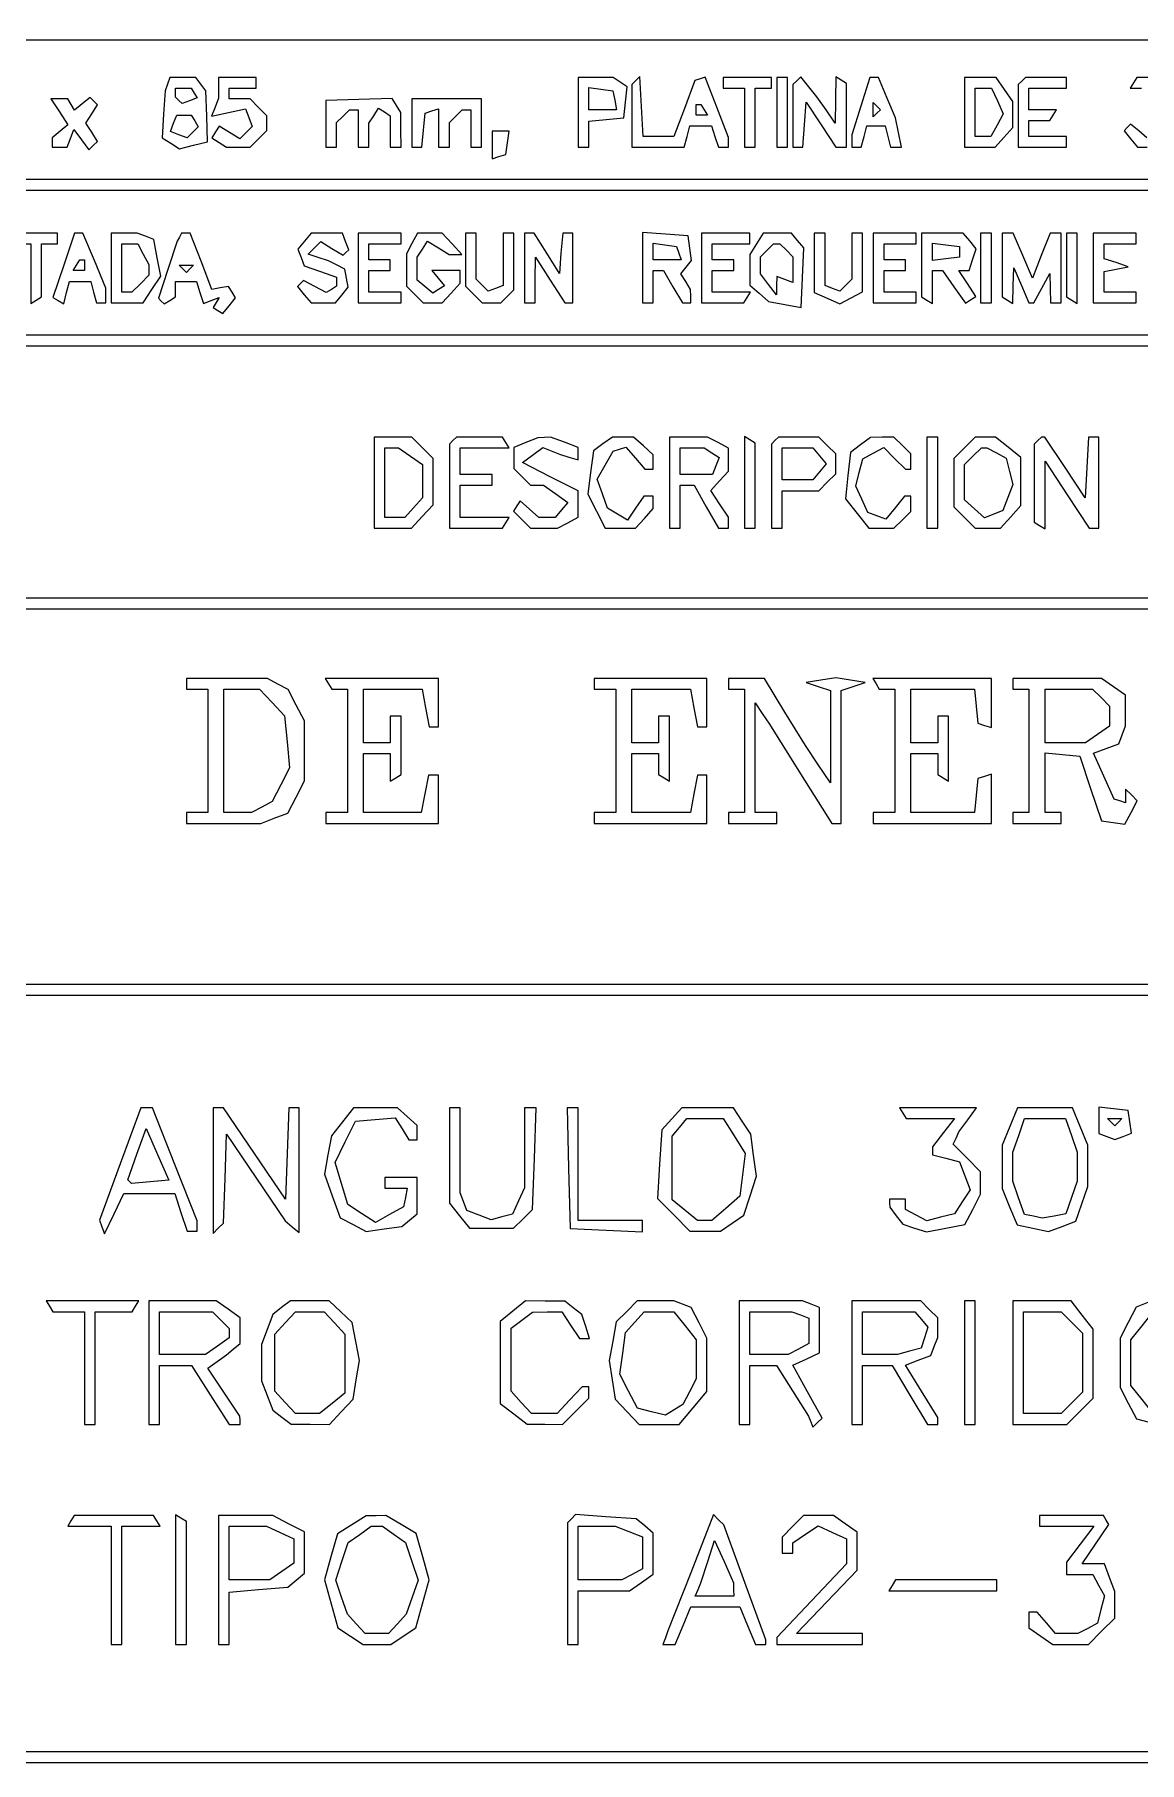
# Paper-space layout 'AN-03-DGE-012' of a CAD drawing. Header units: metres, sheet in millimetres. Extents: x 12 to 193, y 4 to 291.
# Drawn here: x 102.67 to 128.22, y 24.71 to 64.67 of the extents above; entities that cross this region are included whole.
import ezdxf

# ---------------------------------------------------------------- set-up
doc = ezdxf.new("R2010")
doc.units = ezdxf.units.M
doc.layers.add('DGE_CONTORNOS', color=7, linetype='Continuous', lineweight=0)
doc.layers.add('DGE_DATOS', color=7, linetype='Continuous', lineweight=0)

# ---------------------------------------------------------------- blocks, each defined once
blk = doc.blocks.new('LP_REF_DGE_MT_012')
at = {"layer": 'DGE_CONTORNOS'}
for points in [[(28.998, 147.435), (28.998, 24.711), (110.963, 24.711), (192.928, 24.711), (192.928, 147.435), (192.928, 270.159), (110.963, 270.159), (28.998, 270.159)], [(180.27, 62.93), (180.27, 61.317), (120.704, 61.317), (61.139, 61.317), (61.139, 62.93), (61.139, 64.544), (120.704, 64.544), (180.27, 64.544)], [(105.749, 63.52), (105.694, 63.365), (105.66, 62.824), (105.627, 62.282), (105.825, 62.154), (106.023, 62.025), (106.349, 62.107), (106.676, 62.189), (106.657, 62.777), (106.638, 63.365), (106.521, 63.52), (106.403, 63.675), (106.104, 63.675), (105.805, 63.675)], [(106.93, 63.437), (106.93, 63.199), (106.849, 62.989), (106.768, 62.778), (107.159, 62.864), (107.551, 62.95), (107.629, 62.746), (107.707, 62.541), (107.564, 62.398), (107.42, 62.254), (107.181, 62.404), (106.941, 62.553), (106.858, 62.418), (106.774, 62.282), (106.945, 62.174), (107.116, 62.066), (107.386, 62.064), (107.657, 62.062), (107.852, 62.257), (108.047, 62.452), (108.047, 62.62), (108.047, 62.789), (107.852, 62.984), (107.657, 63.179), (107.417, 63.179), (107.178, 63.179), (107.178, 63.303), (107.178, 63.427), (107.488, 63.427), (107.798, 63.427), (107.798, 63.551), (107.798, 63.675), (107.364, 63.675), (106.93, 63.675)], [(115.244, 62.868), (115.244, 62.062), (115.368, 62.062), (115.492, 62.062), (115.492, 62.364), (115.492, 62.667), (115.896, 62.705), (116.299, 62.744), (116.34, 63.103), (116.381, 63.462), (116.216, 63.567), (116.051, 63.671), (115.648, 63.673), (115.244, 63.675)], [(116.578, 63.604), (116.485, 63.509), (116.485, 62.786), (116.485, 62.062), (117.091, 62.062), (117.697, 62.062), (117.762, 62.31), (117.827, 62.558), (118.078, 62.558), (118.33, 62.558), (118.409, 62.31), (118.487, 62.062), (118.603, 62.062), (118.719, 62.062), (118.719, 62.175), (118.719, 62.288), (118.452, 62.985), (118.185, 63.683), (118.064, 63.643), (117.943, 63.602), (117.702, 62.956), (117.461, 62.31), (117.103, 62.31), (116.746, 62.31), (116.709, 63.004), (116.671, 63.698)], [(118.595, 63.551), (118.595, 63.427), (118.843, 63.427), (119.091, 63.427), (119.091, 62.744), (119.091, 62.062), (119.215, 62.062), (119.339, 62.062), (119.339, 62.744), (119.339, 63.427), (119.526, 63.427), (119.712, 63.427), (119.712, 63.551), (119.712, 63.675), (119.153, 63.675), (118.595, 63.675)], [(119.836, 62.868), (119.836, 62.062), (119.96, 62.062), (120.084, 62.062), (120.084, 62.868), (120.084, 63.675), (119.96, 63.675), (119.836, 63.675)], [(120.299, 63.601), (120.208, 63.509), (120.208, 62.786), (120.208, 62.062), (120.325, 62.062), (120.442, 62.062), (120.48, 62.582), (120.518, 63.102), (120.861, 62.582), (121.204, 62.062), (121.327, 62.062), (121.449, 62.062), (121.449, 62.799), (121.449, 63.536), (121.325, 63.613), (121.201, 63.69), (121.194, 63.155), (121.188, 62.62), (120.977, 62.924), (120.766, 63.227), (120.578, 63.46), (120.391, 63.692)], [(121.782, 63.013), (121.573, 62.35), (121.573, 62.206), (121.573, 62.062), (121.683, 62.062), (121.792, 62.062), (121.857, 62.31), (121.922, 62.558), (122.132, 62.558), (122.341, 62.558), (122.406, 62.31), (122.471, 62.062), (122.596, 62.062), (122.721, 62.062), (122.651, 62.403), (122.582, 62.744), (122.386, 63.21), (122.19, 63.675), (122.09, 63.675), (121.991, 63.675)], [(124.179, 62.868), (124.179, 62.062), (124.532, 62.062), (124.885, 62.062), (125.091, 62.289), (125.296, 62.516), (125.296, 62.82), (125.296, 63.123), (125.103, 63.399), (124.91, 63.675), (124.544, 63.675), (124.179, 63.675)], [(125.503, 63.592), (125.42, 63.509), (125.42, 62.786), (125.42, 62.062), (125.978, 62.062), (126.537, 62.062), (126.537, 62.186), (126.537, 62.31), (126.103, 62.31), (125.668, 62.31), (125.668, 62.496), (125.668, 62.682), (125.909, 62.682), (126.15, 62.682), (126.227, 62.806), (126.303, 62.93), (125.986, 62.93), (125.668, 62.93), (125.668, 63.179), (125.668, 63.427), (126.103, 63.427), (126.537, 63.427), (126.537, 63.551), (126.537, 63.675), (126.061, 63.675), (125.586, 63.675)], [(103.25, 62.88), (103.446, 62.581), (103.264, 62.43), (103.083, 62.28), (103.083, 62.171), (103.083, 62.062), (103.256, 62.062), (103.429, 62.062), (103.507, 62.267), (103.586, 62.472), (103.759, 62.236), (103.931, 62), (104.03, 62.099), (104.129, 62.198), (103.996, 62.408), (103.863, 62.619), (103.996, 62.831), (104.128, 63.043), (104.043, 63.129), (103.958, 63.214), (103.779, 63.066), (103.601, 62.918), (103.521, 63.048), (103.441, 63.179), (103.247, 63.179), (103.054, 63.179)], [(106.363, 63.316), (106.432, 63.205), (106.259, 63.138), (106.085, 63.072), (106.011, 63.146), (105.937, 63.22), (105.937, 63.323), (105.937, 63.427), (106.116, 63.427), (106.295, 63.427)], [(109.412, 62.602), (109.412, 62.062), (109.536, 62.062), (109.66, 62.062), (109.66, 62.347), (109.66, 62.633), (109.809, 62.782), (109.958, 62.93), (110.057, 62.93), (110.156, 62.93), (110.156, 62.496), (110.156, 62.062), (110.28, 62.062), (110.404, 62.062), (110.406, 62.341), (110.408, 62.62), (110.517, 62.791), (110.625, 62.962), (110.763, 62.877), (110.901, 62.792), (110.901, 62.427), (110.901, 62.062), (111.025, 62.062), (111.149, 62.062), (111.147, 62.465), (111.145, 62.868), (111.044, 63.028), (110.943, 63.187), (110.177, 63.164), (109.412, 63.141)], [(111.397, 62.62), (111.397, 62.062), (111.513, 62.062), (111.63, 62.062), (111.669, 62.456), (111.708, 62.849), (111.863, 62.9), (112.018, 62.951), (112.018, 62.506), (112.018, 62.062), (112.142, 62.062), (112.266, 62.062), (112.266, 62.347), (112.266, 62.633), (112.415, 62.782), (112.564, 62.93), (112.663, 62.93), (112.762, 62.93), (112.762, 62.496), (112.762, 62.062), (112.886, 62.062), (113.011, 62.062), (113.011, 62.62), (113.011, 63.179), (112.204, 63.179), (111.397, 63.179)], [(116.09, 63.148), (116.131, 62.93), (115.812, 62.93), (115.492, 62.93), (115.492, 63.187), (115.492, 63.444), (115.77, 63.404), (116.048, 63.365)], [(124.939, 63.132), (125.073, 62.838), (124.932, 62.574), (124.791, 62.31), (124.609, 62.31), (124.427, 62.31), (124.427, 62.868), (124.427, 63.427), (124.616, 63.427), (124.805, 63.427)], [(106.378, 62.671), (106.461, 62.537), (106.332, 62.407), (106.202, 62.277), (106.01, 62.351), (105.817, 62.425), (105.89, 62.615), (105.964, 62.806), (106.129, 62.806), (106.295, 62.806)], [(118.16, 62.93), (118.237, 62.806), (118.106, 62.806), (117.974, 62.806), (117.974, 62.93), (117.974, 63.054), (118.029, 63.054), (118.084, 63.054)], [(122.152, 62.848), (122.069, 62.765), (122.069, 62.93), (122.069, 63.096), (122.152, 63.013), (122.235, 62.93)], [(113.259, 62.113), (113.259, 61.793), (113.414, 61.844), (113.569, 61.895), (113.609, 62.165), (113.648, 62.434), (113.453, 62.434), (113.259, 62.434)], [(180.27, 59.394), (180.27, 57.719), (120.704, 57.719), (61.139, 57.719), (61.139, 59.394), (61.139, 61.069), (120.704, 61.069), (180.27, 61.069)], [(102.09, 59.952), (102.09, 59.828), (102.338, 59.828), (102.586, 59.828), (102.586, 59.138), (102.586, 58.449), (102.711, 58.525), (102.835, 58.602), (102.835, 59.215), (102.835, 59.828), (103.021, 59.828), (103.207, 59.828), (103.207, 59.952), (103.207, 60.076), (102.649, 60.076), (102.09, 60.076)], [(103.351, 59.334), (103.1, 58.591), (103.224, 58.515), (103.348, 58.438), (103.416, 58.699), (103.484, 58.96), (103.729, 58.96), (103.975, 58.96), (104.04, 58.711), (104.105, 58.463), (104.214, 58.463), (104.324, 58.463), (104.324, 58.633), (104.324, 58.802), (104.059, 59.439), (103.794, 60.076), (103.698, 60.076), (103.602, 60.076)], [(104.448, 59.27), (104.448, 58.463), (104.817, 58.463), (105.187, 58.463), (105.39, 58.773), (105.593, 59.083), (105.513, 59.505), (105.434, 59.928), (105.241, 60.002), (105.048, 60.076), (104.748, 60.076), (104.448, 60.076)], [(106.023, 59.983), (105.97, 59.89), (105.755, 59.231), (105.539, 58.571), (105.606, 58.505), (105.672, 58.438), (105.805, 58.52), (105.937, 58.602), (105.937, 58.781), (105.937, 58.96), (106.177, 58.96), (106.417, 58.96), (106.498, 58.702), (106.58, 58.445), (106.761, 58.515), (106.943, 58.584), (106.872, 58.47), (106.802, 58.356), (106.914, 58.287), (107.026, 58.218), (107.175, 58.397), (107.323, 58.576), (107.241, 58.709), (107.159, 58.842), (106.968, 58.808), (106.776, 58.773), (106.526, 59.425), (106.276, 60.076), (106.176, 60.076), (106.076, 60.076)], [(108.917, 59.892), (108.763, 59.707), (108.838, 59.514), (108.912, 59.32), (109.286, 59.19), (109.66, 59.059), (109.66, 58.955), (109.66, 58.85), (109.538, 58.775), (109.417, 58.7), (109.155, 58.84), (108.894, 58.98), (108.825, 58.911), (108.756, 58.841), (108.913, 58.652), (109.07, 58.463), (109.35, 58.463), (109.63, 58.463), (109.779, 58.643), (109.929, 58.824), (109.887, 59.033), (109.846, 59.243), (109.66, 59.341), (109.474, 59.438), (109.236, 59.513), (108.998, 59.588), (109.146, 59.736), (109.294, 59.884), (109.551, 59.723), (109.808, 59.563), (109.873, 59.628), (109.939, 59.693), (109.865, 59.885), (109.792, 60.076), (109.431, 60.076), (109.07, 60.076)], [(110.156, 59.27), (110.156, 58.463), (110.653, 58.463), (111.149, 58.463), (111.149, 58.587), (111.149, 58.711), (110.777, 58.711), (110.404, 58.711), (110.404, 58.96), (110.404, 59.208), (110.653, 59.208), (110.901, 59.208), (110.901, 59.332), (110.901, 59.456), (110.653, 59.456), (110.404, 59.456), (110.404, 59.642), (110.404, 59.828), (110.777, 59.828), (111.149, 59.828), (111.149, 59.952), (111.149, 60.076), (110.653, 60.076), (110.156, 60.076)], [(111.402, 59.836), (111.273, 59.596), (111.273, 59.225), (111.273, 58.853), (111.468, 58.658), (111.663, 58.463), (111.883, 58.463), (112.103, 58.463), (112.309, 58.69), (112.514, 58.917), (112.514, 59.062), (112.514, 59.208), (112.189, 59.208), (111.863, 59.208), (112.009, 59.033), (112.154, 58.858), (112.018, 58.774), (111.883, 58.69), (111.702, 58.84), (111.521, 58.99), (111.523, 59.254), (111.525, 59.518), (111.644, 59.704), (111.762, 59.89), (112.012, 59.735), (112.263, 59.58), (112.408, 59.58), (112.553, 59.58), (112.328, 59.828), (112.103, 60.076), (111.817, 60.076), (111.53, 60.076)], [(112.638, 59.465), (112.638, 58.853), (112.833, 58.658), (113.028, 58.463), (113.243, 58.463), (113.457, 58.463), (113.606, 58.612), (113.755, 58.761), (113.755, 59.419), (113.755, 60.076), (113.631, 60.076), (113.507, 60.076), (113.507, 59.469), (113.507, 58.862), (113.336, 58.796), (113.165, 58.731), (113.026, 58.87), (112.886, 59.009), (112.886, 59.543), (112.886, 60.076), (112.762, 60.076), (112.638, 60.076)], [(114.003, 59.27), (114.003, 58.463), (114.127, 58.463), (114.251, 58.463), (114.253, 58.991), (114.255, 59.518), (114.595, 58.991), (114.934, 58.465), (115.027, 58.464), (115.12, 58.463), (115.12, 59.27), (115.12, 60.076), (115.004, 60.076), (114.887, 60.076), (114.848, 59.611), (114.81, 59.146), (114.521, 59.611), (114.231, 60.076), (114.117, 60.076), (114.003, 60.076)], [(116.733, 59.277), (116.733, 58.463), (116.857, 58.463), (116.982, 58.463), (116.982, 58.835), (116.982, 59.208), (117.099, 59.208), (117.216, 59.208), (117.436, 58.835), (117.656, 58.463), (117.753, 58.463), (117.85, 58.463), (117.848, 58.618), (117.846, 58.773), (117.731, 58.955), (117.616, 59.137), (117.743, 59.29), (117.869, 59.442), (117.829, 59.728), (117.788, 60.014), (117.261, 60.052), (116.733, 60.091)], [(118.098, 59.27), (118.098, 58.463), (118.587, 58.463), (119.077, 58.463), (119.153, 58.587), (119.23, 58.711), (118.788, 58.711), (118.347, 58.711), (118.347, 58.96), (118.347, 59.208), (118.595, 59.208), (118.843, 59.208), (118.843, 59.332), (118.843, 59.456), (118.595, 59.456), (118.347, 59.456), (118.347, 59.642), (118.347, 59.828), (118.781, 59.828), (119.215, 59.828), (119.215, 59.952), (119.215, 60.076), (118.657, 60.076), (118.098, 60.076)], [(119.369, 59.83), (119.215, 59.583), (119.215, 59.229), (119.215, 58.874), (119.432, 58.686), (119.65, 58.497), (120.027, 58.427), (120.404, 58.356), (120.432, 59.045), (120.461, 59.735), (120.319, 59.905), (120.178, 60.076), (119.85, 60.076), (119.523, 60.076)], [(120.704, 59.391), (120.704, 58.706), (120.999, 58.572), (121.293, 58.438), (121.557, 58.579), (121.821, 58.72), (121.821, 59.398), (121.821, 60.076), (121.697, 60.076), (121.573, 60.076), (121.573, 59.543), (121.573, 59.009), (121.434, 58.87), (121.295, 58.731), (121.124, 58.796), (120.953, 58.862), (120.953, 59.469), (120.953, 60.076), (120.829, 60.076), (120.704, 60.076)], [(122.069, 59.27), (122.069, 58.463), (122.566, 58.463), (123.062, 58.463), (123.062, 58.587), (123.062, 58.711), (122.69, 58.711), (122.318, 58.711), (122.318, 58.96), (122.318, 59.208), (122.566, 59.208), (122.814, 59.208), (122.814, 59.332), (122.814, 59.456), (122.566, 59.456), (122.318, 59.456), (122.318, 59.642), (122.318, 59.828), (122.69, 59.828), (123.062, 59.828), (123.062, 59.952), (123.062, 60.076), (122.566, 60.076), (122.069, 60.076)], [(123.186, 59.339), (123.186, 58.602), (123.31, 58.525), (123.435, 58.449), (123.435, 58.828), (123.435, 59.208), (123.55, 59.208), (123.666, 59.208), (123.932, 58.834), (124.198, 58.46), (124.319, 58.535), (124.441, 58.61), (124.245, 58.909), (124.049, 59.208), (124.168, 59.208), (124.286, 59.208), (124.367, 59.462), (124.448, 59.716), (124.298, 59.896), (124.149, 60.076), (123.668, 60.076), (123.186, 60.076)], [(124.551, 59.27), (124.551, 58.463), (124.675, 58.463), (124.8, 58.463), (124.8, 59.27), (124.8, 60.076), (124.675, 60.076), (124.551, 60.076)], [(125.048, 59.339), (125.048, 58.602), (125.172, 58.525), (125.296, 58.449), (125.306, 58.859), (125.316, 59.27), (125.493, 58.867), (125.669, 58.463), (125.727, 58.463), (125.784, 58.463), (125.97, 58.804), (126.155, 59.146), (126.16, 58.804), (126.165, 58.463), (126.289, 58.463), (126.413, 58.463), (126.413, 59.27), (126.413, 60.076), (126.288, 60.076), (126.163, 60.076), (125.955, 59.557), (125.747, 59.038), (125.527, 59.557), (125.306, 60.076), (125.177, 60.076), (125.048, 60.076)], [(126.537, 59.339), (126.537, 58.602), (126.661, 58.525), (126.785, 58.449), (126.785, 59.262), (126.785, 60.076), (126.661, 60.076), (126.537, 60.076)], [(127.157, 59.27), (127.157, 58.463), (127.654, 58.463), (128.15, 58.463), (128.15, 58.587), (128.15, 58.711), (127.778, 58.711), (127.406, 58.711), (127.406, 58.951), (127.406, 59.19), (127.685, 59.245), (127.964, 59.3), (127.685, 59.393), (127.406, 59.485), (127.406, 59.657), (127.406, 59.828), (127.778, 59.828), (128.15, 59.828), (128.15, 59.952), (128.15, 60.076), (127.654, 60.076), (127.157, 60.076)], [(105.188, 59.588), (105.317, 59.348), (105.317, 59.225), (105.317, 59.101), (105.122, 58.906), (104.927, 58.711), (104.811, 58.711), (104.696, 58.711), (104.696, 59.27), (104.696, 59.828), (104.878, 59.828), (105.06, 59.828)], [(117.572, 59.611), (117.623, 59.456), (117.302, 59.456), (116.982, 59.456), (116.982, 59.651), (116.982, 59.845), (117.251, 59.806), (117.521, 59.766)], [(120.059, 59.679), (120.208, 59.53), (120.208, 59.232), (120.208, 58.933), (120.022, 59.004), (119.836, 59.076), (119.832, 58.863), (119.828, 58.649), (119.646, 58.89), (119.463, 59.131), (119.463, 59.331), (119.463, 59.53), (119.612, 59.679), (119.761, 59.828), (119.836, 59.828), (119.91, 59.828)], [(124.063, 59.642), (124.063, 59.518), (123.749, 59.479), (123.435, 59.439), (123.435, 59.642), (123.435, 59.845), (123.749, 59.805), (124.063, 59.766)], [(103.827, 59.332), (103.827, 59.208), (103.696, 59.208), (103.565, 59.208), (103.641, 59.332), (103.718, 59.456), (103.773, 59.456), (103.827, 59.456)], [(106.268, 59.249), (106.185, 59.166), (106.103, 59.249), (106.02, 59.332), (106.185, 59.332), (106.351, 59.332)], [(180.27, 54.554), (180.27, 51.638), (120.704, 51.638), (61.139, 51.638), (61.139, 54.554), (61.139, 57.471), (120.704, 57.471), (180.27, 57.471)], [(110.529, 54.306), (110.529, 53.251), (110.958, 53.251), (111.388, 53.251), (111.641, 53.523), (111.894, 53.795), (111.894, 54.33), (111.894, 54.865), (111.645, 55.113), (111.397, 55.361), (110.963, 55.361), (110.529, 55.361)], [(112.349, 55.278), (112.266, 55.196), (112.266, 54.224), (112.266, 53.251), (112.879, 53.251), (113.492, 53.251), (113.569, 53.376), (113.646, 53.5), (113.08, 53.5), (112.514, 53.5), (112.514, 53.872), (112.514, 54.244), (112.886, 54.244), (113.259, 54.244), (113.259, 54.368), (113.259, 54.492), (112.886, 54.492), (112.514, 54.492), (112.514, 54.803), (112.514, 55.113), (113.08, 55.113), (113.646, 55.113), (113.569, 55.237), (113.492, 55.361), (112.962, 55.361), (112.431, 55.361)], [(114.034, 55.233), (113.755, 55.121), (113.755, 54.878), (113.755, 54.634), (113.95, 54.439), (114.145, 54.244), (114.295, 54.244), (114.444, 54.244), (114.726, 54.047), (115.008, 53.85), (114.863, 53.675), (114.717, 53.5), (114.525, 53.5), (114.333, 53.5), (114.118, 53.694), (113.904, 53.888), (113.828, 53.766), (113.753, 53.644), (113.949, 53.448), (114.145, 53.251), (114.455, 53.251), (114.764, 53.251), (115.004, 53.38), (115.244, 53.508), (115.244, 53.812), (115.244, 54.116), (114.599, 54.443), (113.954, 54.77), (114.192, 54.944), (114.43, 55.118), (114.62, 55.039), (114.81, 54.961), (115.027, 54.898), (115.244, 54.836), (115.244, 54.977), (115.244, 55.119), (114.926, 55.24), (114.608, 55.361), (114.461, 55.353), (114.314, 55.345)], [(115.818, 55.202), (115.6, 55.042), (115.533, 54.539), (115.465, 54.036), (115.668, 53.644), (115.871, 53.251), (116.221, 53.251), (116.571, 53.251), (116.776, 53.478), (116.982, 53.705), (116.982, 53.851), (116.982, 53.996), (116.873, 53.996), (116.764, 53.996), (116.574, 53.717), (116.384, 53.438), (116.155, 53.575), (115.927, 53.712), (115.807, 54.048), (115.687, 54.385), (115.869, 54.708), (116.051, 55.031), (116.2, 55.08), (116.349, 55.13), (116.569, 54.873), (116.789, 54.616), (116.885, 54.616), (116.982, 54.616), (116.982, 54.783), (116.982, 54.95), (116.755, 55.156), (116.528, 55.361), (116.282, 55.361), (116.036, 55.361)], [(117.354, 54.306), (117.354, 53.251), (117.478, 53.251), (117.602, 53.251), (117.602, 53.748), (117.602, 54.244), (117.765, 54.244), (117.929, 54.244), (118.208, 53.748), (118.487, 53.251), (118.603, 53.251), (118.719, 53.251), (118.719, 53.38), (118.719, 53.508), (118.516, 53.817), (118.314, 54.126), (118.516, 54.35), (118.719, 54.574), (118.719, 54.839), (118.719, 55.104), (118.479, 55.233), (118.239, 55.361), (117.796, 55.361), (117.354, 55.361)], [(119.091, 54.314), (119.091, 53.251), (119.215, 53.251), (119.339, 53.251), (119.339, 54.237), (119.339, 55.222), (119.215, 55.299), (119.091, 55.376)], [(119.794, 55.278), (119.712, 55.196), (119.712, 54.224), (119.712, 53.251), (119.836, 53.251), (119.96, 53.251), (119.96, 53.686), (119.96, 54.12), (120.385, 54.12), (120.811, 54.12), (121.006, 54.315), (121.201, 54.51), (121.201, 54.741), (121.201, 54.971), (121.006, 55.166), (120.811, 55.361), (120.344, 55.361), (119.877, 55.361)], [(121.776, 55.178), (121.544, 55.002), (121.484, 54.468), (121.425, 53.934), (121.694, 53.593), (121.963, 53.251), (122.256, 53.251), (122.548, 53.251), (122.743, 53.446), (122.938, 53.641), (122.938, 53.819), (122.938, 53.996), (122.865, 53.996), (122.792, 53.996), (122.574, 53.727), (122.356, 53.458), (122.15, 53.538), (121.943, 53.617), (121.804, 53.921), (121.666, 54.226), (121.745, 54.542), (121.824, 54.857), (122.068, 54.988), (122.312, 55.119), (122.563, 54.867), (122.814, 54.616), (122.876, 54.616), (122.938, 54.616), (122.938, 54.794), (122.938, 54.971), (122.743, 55.166), (122.548, 55.361), (122.278, 55.357), (122.007, 55.353)], [(123.31, 54.306), (123.31, 53.251), (123.435, 53.251), (123.559, 53.251), (123.559, 54.306), (123.559, 55.361), (123.435, 55.361), (123.31, 55.361)], [(124.179, 55.113), (123.931, 54.865), (123.931, 54.306), (123.931, 53.748), (124.179, 53.5), (124.427, 53.251), (124.718, 53.251), (125.009, 53.251), (125.246, 53.513), (125.482, 53.774), (125.482, 54.33), (125.482, 54.887), (125.189, 55.124), (124.896, 55.361), (124.662, 55.361), (124.427, 55.361)], [(125.875, 55.278), (125.792, 55.196), (125.792, 54.293), (125.792, 53.39), (125.916, 53.314), (126.041, 53.237), (126.042, 54.02), (126.043, 54.803), (126.554, 54.027), (127.065, 53.251), (127.173, 53.251), (127.281, 53.251), (127.281, 54.306), (127.281, 55.361), (127.164, 55.361), (127.046, 55.361), (127.008, 54.657), (126.971, 53.952), (126.505, 54.657), (126.038, 55.361), (125.998, 55.361), (125.958, 55.361)], [(111.37, 54.92), (111.645, 54.726), (111.645, 54.34), (111.645, 53.954), (111.44, 53.727), (111.235, 53.5), (111.006, 53.5), (110.777, 53.5), (110.777, 54.306), (110.777, 55.113), (110.935, 55.113), (111.094, 55.113)], [(118.334, 54.999), (118.507, 54.89), (118.431, 54.691), (118.354, 54.492), (117.978, 54.492), (117.602, 54.492), (117.602, 54.803), (117.602, 55.113), (117.881, 55.111), (118.16, 55.109)], [(120.829, 54.927), (120.983, 54.741), (120.829, 54.554), (120.674, 54.368), (120.317, 54.368), (119.96, 54.368), (119.96, 54.741), (119.96, 55.113), (120.317, 55.113), (120.674, 55.113)], [(124.918, 54.992), (125.143, 54.871), (125.22, 54.566), (125.296, 54.261), (125.182, 53.96), (125.067, 53.658), (124.853, 53.576), (124.64, 53.494), (124.409, 53.702), (124.179, 53.91), (124.179, 54.317), (124.179, 54.723), (124.374, 54.918), (124.569, 55.113), (124.63, 55.113), (124.692, 55.113)], [(192.68, 47.047), (192.68, 42.704), (117.602, 42.704), (42.524, 42.704), (42.524, 47.047), (42.524, 51.39), (117.602, 51.39), (192.68, 51.39)], [(106.185, 49.653), (106.185, 49.529), (106.433, 49.529), (106.682, 49.529), (106.682, 48.102), (106.682, 46.675), (106.433, 46.675), (106.185, 46.675), (106.185, 46.551), (106.185, 46.427), (107.046, 46.427), (107.906, 46.427), (108.219, 46.545), (108.531, 46.664), (108.723, 47.036), (108.915, 47.407), (108.915, 48.102), (108.915, 48.797), (108.728, 49.159), (108.541, 49.521), (108.302, 49.649), (108.063, 49.777), (107.124, 49.777), (106.185, 49.777)], [(109.474, 49.653), (109.55, 49.529), (109.729, 49.529), (109.908, 49.529), (109.908, 48.102), (109.908, 46.675), (109.66, 46.675), (109.412, 46.675), (109.412, 46.551), (109.412, 46.427), (110.715, 46.427), (112.018, 46.427), (112.018, 46.985), (112.018, 47.543), (111.899, 47.543), (111.781, 47.543), (111.699, 47.109), (111.618, 46.675), (110.949, 46.675), (110.28, 46.675), (110.28, 47.357), (110.28, 48.04), (110.591, 48.04), (110.901, 48.04), (110.901, 47.722), (110.901, 47.405), (111.025, 47.481), (111.149, 47.558), (111.149, 48.233), (111.149, 48.908), (111.025, 48.908), (110.901, 48.908), (110.901, 48.598), (110.901, 48.288), (110.591, 48.288), (110.28, 48.288), (110.28, 48.908), (110.28, 49.529), (110.957, 49.529), (111.634, 49.529), (111.716, 49.095), (111.797, 48.66), (111.907, 48.66), (112.018, 48.66), (112.018, 49.219), (112.018, 49.777), (110.707, 49.777), (109.397, 49.777)], [(115.617, 49.653), (115.617, 49.529), (115.865, 49.529), (116.113, 49.529), (116.113, 48.102), (116.113, 46.675), (115.865, 46.675), (115.617, 46.675), (115.617, 46.551), (115.617, 46.427), (116.92, 46.427), (118.223, 46.427), (118.223, 46.985), (118.223, 47.543), (118.112, 47.543), (118.002, 47.543), (117.92, 47.109), (117.839, 46.675), (117.162, 46.675), (116.485, 46.675), (116.485, 47.357), (116.485, 48.04), (116.795, 48.04), (117.106, 48.04), (117.106, 47.799), (117.106, 47.558), (117.23, 47.481), (117.354, 47.405), (117.354, 48.157), (117.354, 48.908), (117.23, 48.908), (117.106, 48.908), (117.106, 48.598), (117.106, 48.288), (116.795, 48.288), (116.485, 48.288), (116.485, 48.908), (116.485, 49.529), (117.162, 49.529), (117.839, 49.529), (117.92, 49.095), (118.002, 48.66), (118.112, 48.66), (118.223, 48.66), (118.223, 49.219), (118.223, 49.777), (116.92, 49.777), (115.617, 49.777)], [(118.719, 49.653), (118.719, 49.529), (118.905, 49.529), (119.091, 49.529), (119.091, 48.102), (119.091, 46.675), (118.905, 46.675), (118.719, 46.675), (118.719, 46.551), (118.719, 46.427), (119.277, 46.427), (119.836, 46.427), (119.836, 46.551), (119.836, 46.675), (119.588, 46.675), (119.339, 46.675), (119.339, 47.943), (119.339, 49.212), (119.503, 48.967), (119.667, 48.722), (120.388, 47.574), (121.109, 46.427), (121.217, 46.427), (121.325, 46.427), (121.325, 47.963), (121.325, 49.5), (121.604, 49.594), (121.883, 49.688), (121.542, 49.741), (121.201, 49.793), (120.86, 49.741), (120.518, 49.688), (120.797, 49.594), (121.077, 49.5), (121.077, 48.431), (121.077, 47.362), (120.788, 47.794), (120.5, 48.226), (120.026, 49.001), (119.552, 49.777), (119.136, 49.777), (118.719, 49.777)], [(122.132, 49.653), (122.208, 49.529), (122.387, 49.529), (122.566, 49.529), (122.566, 48.102), (122.566, 46.675), (122.318, 46.675), (122.069, 46.675), (122.069, 46.551), (122.069, 46.427), (123.435, 46.427), (124.8, 46.427), (124.8, 46.995), (124.8, 47.564), (124.644, 47.513), (124.489, 47.462), (124.45, 47.069), (124.412, 46.675), (123.675, 46.675), (122.938, 46.675), (122.938, 47.357), (122.938, 48.04), (123.248, 48.04), (123.559, 48.04), (123.559, 47.799), (123.559, 47.558), (123.683, 47.481), (123.807, 47.405), (123.807, 48.157), (123.807, 48.908), (123.683, 48.908), (123.559, 48.908), (123.559, 48.598), (123.559, 48.288), (123.248, 48.288), (122.938, 48.288), (122.938, 48.908), (122.938, 49.529), (123.675, 49.529), (124.412, 49.529), (124.45, 49.135), (124.489, 48.741), (124.644, 48.69), (124.8, 48.64), (124.8, 49.208), (124.8, 49.777), (123.427, 49.777), (122.055, 49.777)], [(125.296, 49.653), (125.296, 49.529), (125.482, 49.529), (125.668, 49.529), (125.668, 48.102), (125.668, 46.675), (125.482, 46.675), (125.296, 46.675), (125.296, 46.551), (125.296, 46.427), (125.854, 46.427), (126.413, 46.427), (126.413, 46.551), (126.413, 46.675), (126.227, 46.675), (126.041, 46.675), (126.041, 47.365), (126.041, 48.055), (126.441, 48.017), (126.842, 47.978), (127.093, 47.233), (127.344, 46.489), (127.614, 46.45), (127.885, 46.412), (128.029, 46.681), (128.173, 46.95), (128.038, 47.085), (127.902, 47.221), (127.902, 47.062), (127.902, 46.902), (127.771, 46.946), (127.64, 46.99), (127.403, 47.519), (127.165, 48.049), (127.455, 48.159), (127.744, 48.269), (127.823, 48.475), (127.902, 48.68), (127.902, 49.036), (127.902, 49.391), (127.626, 49.584), (127.35, 49.777), (126.323, 49.777), (125.296, 49.777)], [(108.167, 49.223), (108.455, 48.916), (108.513, 48.313), (108.571, 47.709), (108.369, 47.319), (108.168, 46.93), (107.929, 46.803), (107.691, 46.675), (107.372, 46.675), (107.054, 46.675), (107.054, 48.102), (107.054, 49.529), (107.467, 49.529), (107.879, 49.529)], [(127.335, 49.334), (127.53, 49.139), (127.53, 48.907), (127.53, 48.674), (127.254, 48.481), (126.978, 48.288), (126.509, 48.288), (126.041, 48.288), (126.041, 48.908), (126.041, 49.529), (126.59, 49.529), (127.14, 49.529)], [(170.591, 33.707), (170.591, 24.959), (119.836, 24.959), (69.081, 24.959), (69.081, 33.707), (69.081, 42.456), (119.836, 42.456), (170.591, 42.456)], [(104.653, 38.55), (104.177, 37.252), (104.233, 37.093), (104.29, 36.934), (104.516, 37.399), (104.742, 37.864), (105.33, 37.864), (105.918, 37.864), (106.061, 37.43), (106.205, 36.996), (106.319, 36.996), (106.433, 36.996), (106.433, 37.114), (106.433, 37.232), (105.916, 38.541), (105.399, 39.85), (105.265, 39.849), (105.13, 39.848)], [(106.806, 38.398), (106.806, 36.946), (106.924, 37.065), (107.043, 37.183), (107.079, 38.211), (107.116, 39.238), (107.792, 38.236), (108.468, 37.234), (108.63, 37.1), (108.791, 36.965), (108.791, 38.408), (108.791, 39.85), (108.672, 39.85), (108.553, 39.85), (108.517, 38.794), (108.481, 37.739), (107.762, 38.794), (107.042, 39.85), (106.924, 39.85), (106.806, 39.85)], [(109.796, 39.527), (109.542, 39.204), (109.459, 38.761), (109.376, 38.318), (109.56, 37.812), (109.744, 37.306), (110.043, 37.147), (110.342, 36.987), (110.757, 37.048), (111.171, 37.108), (111.346, 37.253), (111.521, 37.399), (111.521, 37.818), (111.521, 38.237), (111.149, 38.237), (110.777, 38.237), (110.777, 38.113), (110.777, 37.989), (111.034, 37.989), (111.291, 37.989), (111.25, 37.776), (111.209, 37.563), (110.883, 37.38), (110.557, 37.197), (110.238, 37.406), (109.918, 37.615), (109.773, 38.1), (109.628, 38.585), (109.861, 39.062), (110.094, 39.54), (110.554, 39.578), (111.014, 39.616), (111.173, 39.361), (111.333, 39.105), (111.427, 39.105), (111.521, 39.105), (111.521, 39.272), (111.521, 39.439), (111.294, 39.645), (111.067, 39.85), (110.559, 39.85), (110.05, 39.85)], [(112.266, 38.747), (112.266, 37.644), (112.501, 37.354), (112.736, 37.064), (113.244, 37.064), (113.752, 37.064), (113.971, 37.282), (114.189, 37.501), (114.232, 38.675), (114.275, 39.85), (114.139, 39.85), (114.003, 39.85), (114.003, 38.925), (114.003, 38), (113.864, 37.695), (113.725, 37.389), (113.478, 37.325), (113.232, 37.26), (112.952, 37.367), (112.672, 37.473), (112.593, 37.679), (112.514, 37.885), (112.514, 38.867), (112.514, 39.85), (112.39, 39.85), (112.266, 39.85)], [(115.023, 38.454), (115.058, 37.058), (115.896, 37.021), (116.733, 36.985), (116.733, 37.114), (116.733, 37.244), (115.989, 37.244), (115.244, 37.244), (115.244, 38.547), (115.244, 39.85), (115.116, 39.85), (114.988, 39.85)], [(117.41, 39.595), (117.179, 39.339), (117.128, 38.545), (117.077, 37.75), (117.454, 37.373), (117.831, 36.996), (118.185, 36.996), (118.54, 36.996), (118.806, 37.182), (119.072, 37.369), (119.22, 37.817), (119.368, 38.266), (119.303, 38.752), (119.238, 39.239), (119.037, 39.544), (118.837, 39.85), (118.239, 39.85), (117.64, 39.85)], [(118.851, 39.198), (119.104, 38.795), (119.043, 38.299), (118.982, 37.803), (118.658, 37.523), (118.333, 37.244), (118.167, 37.244), (118.002, 37.244), (117.709, 37.481), (117.416, 37.718), (117.416, 38.455), (117.416, 39.191), (117.586, 39.397), (117.757, 39.602), (118.177, 39.602), (118.598, 39.602)], [(122.752, 39.726), (122.829, 39.602), (123.389, 39.602), (123.949, 39.602), (123.692, 39.275), (123.435, 38.948), (123.435, 38.854), (123.435, 38.76), (123.749, 38.681), (124.064, 38.602), (124.187, 38.279), (124.31, 37.955), (124.127, 37.677), (123.945, 37.399), (123.625, 37.318), (123.305, 37.238), (123.06, 37.369), (122.814, 37.501), (122.814, 37.621), (122.814, 37.74), (122.628, 37.74), (122.442, 37.74), (122.446, 37.647), (122.45, 37.554), (122.601, 37.355), (122.753, 37.156), (123.026, 37.069), (123.3, 36.983), (123.744, 37.066), (124.188, 37.149), (124.37, 37.501), (124.551, 37.852), (124.551, 38.112), (124.551, 38.372), (124.233, 38.69), (123.915, 39.009), (123.983, 39.15), (124.051, 39.291), (124.255, 39.571), (124.458, 39.85), (123.566, 39.85), (122.675, 39.85)], [(125.228, 39.42), (125.048, 38.989), (125.048, 38.485), (125.048, 37.981), (125.222, 37.563), (125.397, 37.145), (125.759, 37.065), (126.121, 36.986), (126.438, 37.106), (126.755, 37.226), (126.894, 37.626), (127.033, 38.026), (127.033, 38.507), (127.033, 38.989), (126.853, 39.42), (126.674, 39.85), (126.041, 39.85), (125.407, 39.85)], [(126.649, 39.211), (126.785, 38.82), (126.785, 38.485), (126.785, 38.15), (126.653, 37.772), (126.522, 37.394), (126.25, 37.345), (125.978, 37.296), (125.771, 37.34), (125.563, 37.383), (125.43, 37.766), (125.296, 38.15), (125.296, 38.485), (125.296, 38.82), (125.432, 39.211), (125.568, 39.602), (126.041, 39.602), (126.513, 39.602)], [(127.281, 39.561), (127.281, 39.256), (127.468, 39.185), (127.654, 39.113), (127.846, 39.187), (128.039, 39.261), (128.002, 39.524), (127.964, 39.788), (127.623, 39.827), (127.281, 39.866)], [(127.736, 39.519), (127.654, 39.436), (127.571, 39.519), (127.488, 39.602), (127.654, 39.602), (127.819, 39.602)], [(105.35, 38.135), (104.919, 38.096), (104.876, 38.14), (104.832, 38.184), (105.043, 38.777), (105.255, 39.37), (105.518, 38.772), (105.782, 38.175)], [(103.021, 35.259), (103.098, 35.135), (103.462, 35.135), (103.827, 35.135), (103.827, 33.832), (103.827, 32.529), (103.952, 32.529), (104.076, 32.529), (104.076, 33.832), (104.076, 35.135), (104.503, 35.135), (104.93, 35.135), (105.006, 35.259), (105.083, 35.383), (104.014, 35.383), (102.944, 35.383)], [(105.317, 33.956), (105.317, 32.529), (105.441, 32.529), (105.565, 32.529), (105.565, 33.211), (105.565, 33.894), (105.933, 33.894), (106.302, 33.894), (106.738, 33.211), (107.175, 32.529), (107.301, 32.529), (107.426, 32.529), (107.426, 32.622), (107.425, 32.715), (107.053, 33.273), (106.682, 33.832), (106.899, 33.982), (107.116, 34.133), (107.271, 34.267), (107.426, 34.4), (107.426, 34.698), (107.426, 34.996), (107.15, 35.19), (106.875, 35.383), (106.096, 35.383), (105.317, 35.383)], [(108.386, 35.228), (108.182, 35.072), (108.052, 34.723), (107.923, 34.374), (107.923, 33.956), (107.923, 33.538), (108.052, 33.198), (108.181, 32.859), (108.393, 32.698), (108.605, 32.537), (109.049, 32.533), (109.493, 32.529), (109.767, 32.821), (110.042, 33.114), (110.114, 33.559), (110.187, 34.004), (110.104, 34.446), (110.021, 34.887), (109.755, 35.135), (109.489, 35.383), (109.04, 35.383), (108.591, 35.383)], [(113.738, 35.145), (113.445, 34.908), (113.445, 33.96), (113.445, 33.011), (113.755, 32.773), (114.065, 32.534), (114.474, 32.531), (114.883, 32.529), (115.188, 32.833), (115.492, 33.138), (115.492, 33.268), (115.492, 33.397), (115.414, 33.397), (115.335, 33.397), (115.047, 33.087), (114.76, 32.777), (114.463, 32.777), (114.166, 32.777), (113.929, 33.038), (113.693, 33.299), (113.693, 34.025), (113.693, 34.752), (113.941, 34.939), (114.189, 35.127), (114.528, 35.131), (114.866, 35.135), (115.069, 34.824), (115.273, 34.514), (115.391, 34.514), (115.509, 34.514), (115.421, 34.793), (115.332, 35.072), (115.133, 35.223), (114.934, 35.375), (114.482, 35.379), (114.031, 35.383)], [(116.368, 35.141), (116.127, 34.9), (116.043, 34.452), (115.959, 34.004), (116.031, 33.559), (116.103, 33.114), (116.378, 32.821), (116.653, 32.529), (117.116, 32.529), (117.58, 32.529), (117.901, 32.91), (118.223, 33.292), (118.223, 33.909), (118.223, 34.526), (118.041, 34.877), (117.859, 35.229), (117.659, 35.306), (117.458, 35.383), (117.033, 35.383), (116.609, 35.383)], [(118.967, 33.956), (118.967, 32.529), (119.091, 32.529), (119.215, 32.529), (119.215, 33.211), (119.215, 33.894), (119.525, 33.894), (119.835, 33.894), (120.205, 33.304), (120.575, 32.715), (120.623, 32.591), (120.67, 32.467), (120.78, 32.57), (120.89, 32.673), (120.548, 33.285), (120.206, 33.898), (120.517, 34.04), (120.829, 34.182), (120.829, 34.707), (120.829, 35.232), (120.632, 35.307), (120.436, 35.383), (119.702, 35.383), (118.967, 35.383)], [(121.573, 33.956), (121.573, 32.529), (121.697, 32.529), (121.821, 32.529), (121.821, 33.211), (121.821, 33.894), (122.163, 33.89), (122.504, 33.887), (122.915, 33.208), (123.326, 32.529), (123.442, 32.529), (123.559, 32.529), (123.559, 32.608), (123.559, 32.687), (123.186, 33.293), (122.813, 33.899), (123.107, 34.011), (123.401, 34.123), (123.48, 34.329), (123.559, 34.534), (123.559, 34.764), (123.559, 34.993), (123.364, 35.188), (123.169, 35.383), (122.371, 35.383), (121.573, 35.383)], [(124.179, 33.956), (124.179, 32.529), (124.303, 32.529), (124.427, 32.529), (124.427, 33.956), (124.427, 35.383), (124.303, 35.383), (124.179, 35.383)], [(125.296, 33.956), (125.296, 32.529), (125.922, 32.529), (126.548, 32.529), (126.853, 32.833), (127.157, 33.138), (127.157, 33.933), (127.157, 34.729), (126.9, 35.056), (126.643, 35.383), (125.969, 35.383), (125.296, 35.383)], [(128.303, 35.3), (128.145, 35.236), (127.961, 34.881), (127.778, 34.526), (127.778, 33.956), (127.778, 33.385), (127.966, 33.021), (128.155, 32.656), (128.448, 32.583), (128.741, 32.509), (129.093, 32.55), (129.445, 32.591), (129.739, 33.025), (130.034, 33.459), (129.981, 34.112), (129.929, 34.764), (129.638, 35.073), (129.348, 35.383), (128.904, 35.373), (128.46, 35.363)], [(106.983, 34.94), (107.178, 34.745), (107.178, 34.636), (107.178, 34.528), (106.902, 34.335), (106.626, 34.142), (106.096, 34.142), (105.565, 34.142), (105.565, 34.638), (105.565, 35.135), (106.176, 35.135), (106.788, 35.135)], [(109.61, 34.873), (109.846, 34.612), (109.846, 33.932), (109.846, 33.251), (109.553, 33.014), (109.26, 32.777), (108.983, 32.777), (108.706, 32.777), (108.469, 33.038), (108.233, 33.299), (108.233, 33.956), (108.233, 34.612), (108.469, 34.873), (108.706, 35.135), (109.039, 35.135), (109.373, 35.135)], [(117.717, 34.808), (117.974, 34.481), (117.972, 34.032), (117.971, 33.583), (117.817, 33.285), (117.664, 32.987), (117.466, 32.864), (117.268, 32.74), (116.941, 32.822), (116.614, 32.905), (116.412, 33.295), (116.21, 33.686), (116.275, 34.172), (116.34, 34.657), (116.556, 34.896), (116.772, 35.135), (117.116, 35.135), (117.46, 35.135)], [(120.384, 35.059), (120.58, 34.984), (120.58, 34.691), (120.58, 34.399), (120.34, 34.27), (120.1, 34.142), (119.658, 34.142), (119.215, 34.142), (119.215, 34.638), (119.215, 35.135), (119.702, 35.135), (120.188, 35.135)], [(123.181, 34.954), (123.331, 34.774), (123.255, 34.533), (123.178, 34.293), (122.903, 34.219), (122.628, 34.145), (122.225, 34.144), (121.821, 34.142), (121.821, 34.638), (121.821, 35.135), (122.427, 35.135), (123.032, 35.135)], [(126.661, 34.886), (126.909, 34.638), (126.909, 33.956), (126.909, 33.273), (126.661, 33.025), (126.413, 32.777), (125.978, 32.777), (125.544, 32.777), (125.544, 33.956), (125.544, 35.135), (125.978, 35.135), (126.413, 35.135)], [(129.517, 34.731), (129.762, 34.328), (129.762, 33.956), (129.762, 33.583), (129.517, 33.18), (129.271, 32.777), (128.906, 32.777), (128.54, 32.777), (128.283, 33.104), (128.026, 33.431), (128.026, 33.956), (128.026, 34.481), (128.283, 34.808), (128.54, 35.135), (128.906, 35.135), (129.271, 35.135)], [(103.517, 30.295), (103.441, 30.171), (103.944, 30.171), (104.448, 30.171), (104.448, 28.806), (104.448, 27.441), (104.572, 27.441), (104.696, 27.441), (104.696, 28.806), (104.696, 30.171), (105.138, 30.171), (105.579, 30.171), (105.503, 30.295), (105.426, 30.419), (104.51, 30.419), (103.594, 30.419)], [(105.937, 28.937), (105.937, 27.441), (106.061, 27.441), (106.185, 27.441), (106.185, 28.861), (106.185, 30.28), (106.061, 30.357), (105.937, 30.434)], [(106.93, 28.93), (106.93, 27.441), (107.054, 27.441), (107.178, 27.441), (107.178, 28.046), (107.178, 28.651), (107.853, 28.707), (108.528, 28.763), (108.722, 28.924), (108.915, 29.085), (108.915, 29.563), (108.915, 30.041), (108.549, 30.23), (108.183, 30.419), (107.556, 30.419), (106.93, 30.419)], [(110.011, 30.207), (109.679, 30.001), (109.529, 29.466), (109.379, 28.93), (109.535, 28.376), (109.69, 27.822), (109.981, 27.632), (110.272, 27.441), (110.591, 27.441), (110.91, 27.441), (111.201, 27.632), (111.492, 27.822), (111.647, 28.376), (111.802, 28.93), (111.651, 29.468), (111.501, 30.006), (111.151, 30.212), (110.801, 30.419), (110.571, 30.416), (110.342, 30.413)], [(115.089, 30.348), (114.996, 30.254), (114.996, 28.847), (114.996, 27.441), (115.12, 27.441), (115.244, 27.441), (115.244, 28.061), (115.244, 28.682), (115.837, 28.682), (116.43, 28.682), (116.706, 28.875), (116.982, 29.068), (116.982, 29.542), (116.982, 30.016), (116.785, 30.18), (116.588, 30.343), (115.885, 30.393), (115.182, 30.443)], [(117.848, 29.096), (117.322, 27.751), (117.263, 27.596), (117.203, 27.441), (117.347, 27.441), (117.491, 27.441), (117.672, 27.875), (117.854, 28.31), (118.417, 28.31), (118.98, 28.31), (119.161, 27.875), (119.343, 27.441), (119.465, 27.441), (119.588, 27.441), (119.588, 27.495), (119.588, 27.549), (119.099, 28.876), (118.611, 30.204), (118.493, 30.323), (118.374, 30.441)], [(120.208, 30.171), (119.96, 29.923), (119.96, 29.737), (119.96, 29.551), (120.084, 29.551), (120.208, 29.551), (120.208, 29.672), (120.208, 29.793), (120.503, 29.986), (120.798, 30.18), (121.124, 30.031), (121.449, 29.883), (121.449, 29.595), (121.449, 29.307), (120.642, 28.452), (119.836, 27.597), (119.836, 27.519), (119.836, 27.441), (120.829, 27.441), (121.821, 27.441), (121.821, 27.565), (121.821, 27.689), (121.058, 27.689), (120.294, 27.689), (120.996, 28.425), (121.697, 29.16), (121.697, 29.596), (121.697, 30.033), (121.421, 30.226), (121.146, 30.419), (120.801, 30.419), (120.456, 30.419)], [(125.916, 30.295), (125.916, 30.171), (126.543, 30.171), (127.17, 30.171), (126.853, 29.756), (126.537, 29.341), (126.537, 29.198), (126.537, 29.054), (126.843, 29.054), (127.149, 29.054), (127.28, 28.809), (127.412, 28.563), (127.332, 28.247), (127.253, 27.931), (127.027, 27.81), (126.801, 27.689), (126.544, 27.689), (126.286, 27.689), (126.074, 27.937), (125.861, 28.186), (125.765, 28.186), (125.668, 28.186), (125.668, 28.006), (125.668, 27.827), (125.944, 27.634), (126.22, 27.441), (126.632, 27.441), (127.045, 27.441), (127.349, 27.746), (127.654, 28.05), (127.654, 28.358), (127.654, 28.666), (127.533, 28.984), (127.412, 29.302), (127.156, 29.302), (126.9, 29.302), (127.209, 29.757), (127.519, 30.212), (127.455, 30.316), (127.391, 30.419), (126.654, 30.419), (125.916, 30.419)], [(108.351, 30.027), (108.667, 29.883), (108.667, 29.6), (108.667, 29.316), (108.391, 29.123), (108.116, 28.93), (107.647, 28.93), (107.178, 28.93), (107.178, 29.551), (107.178, 30.171), (107.607, 30.171), (108.035, 30.171)], [(110.988, 29.984), (111.254, 29.798), (111.399, 29.36), (111.543, 28.923), (111.407, 28.531), (111.27, 28.14), (111.066, 27.914), (110.862, 27.689), (110.591, 27.689), (110.319, 27.689), (110.115, 27.914), (109.911, 28.14), (109.775, 28.531), (109.638, 28.923), (109.783, 29.36), (109.927, 29.798), (110.193, 29.984), (110.46, 30.171), (110.591, 30.171), (110.722, 30.171)], [(116.415, 30.05), (116.733, 29.929), (116.733, 29.558), (116.733, 29.187), (116.493, 29.059), (116.253, 28.93), (115.749, 28.93), (115.244, 28.93), (115.244, 29.551), (115.244, 30.171), (115.67, 30.171), (116.097, 30.171)], [(118.84, 28.713), (118.843, 28.558), (118.398, 28.558), (117.954, 28.558), (118.018, 28.713), (118.082, 28.868), (118.241, 29.355), (118.399, 29.842), (118.618, 29.355), (118.836, 28.868)], [(122.504, 28.806), (122.427, 28.682), (123.675, 28.682), (124.924, 28.682), (124.924, 28.806), (124.924, 28.93), (123.752, 28.93), (122.58, 28.93)]]:
    blk.add_lwpolyline(points, close=True, dxfattribs=at)
for points in [[(128.395, 62.282), (128.208, 62.438), (128.02, 62.594), (127.943, 62.517), (127.867, 62.44), (128.024, 62.251), (128.181, 62.062), (128.403, 62.062)], [(128.592, 63.675), (128.165, 63.675), (128.088, 63.551), (128.011, 63.427), (128.275, 63.427)]]:
    blk.add_lwpolyline(points, dxfattribs=at)

psp = doc.layouts.new('AN-03-DGE-012')

# ---------------------------------------------------------------- block references
at = {"layer": 'DGE_DATOS'}
psp.add_blockref('LP_REF_DGE_MT_012', (0, 0), dxfattribs=at)

doc.saveas('drawing.dxf')
